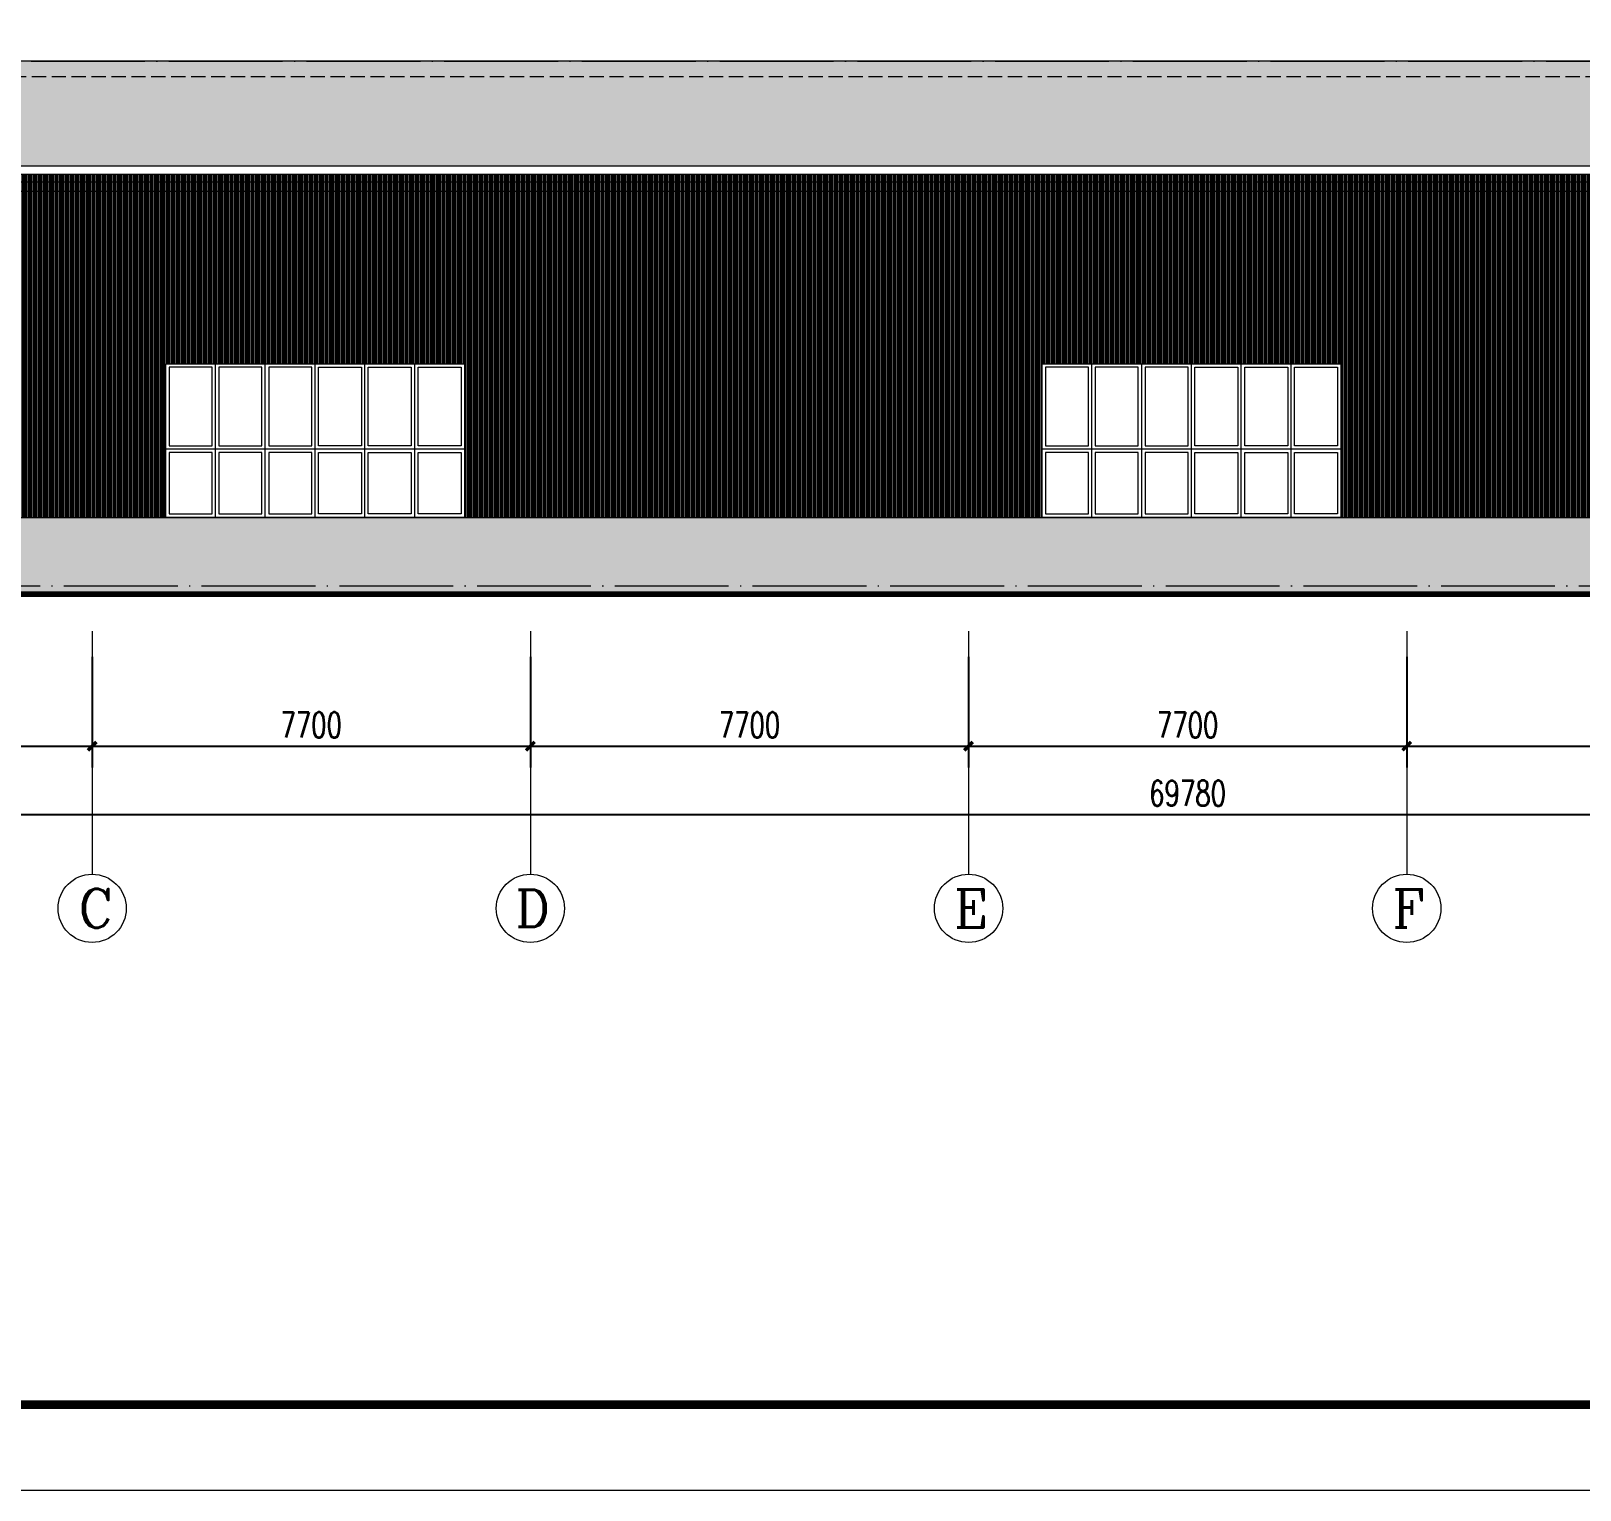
# Model space of a CAD drawing. Header units: inches. Extents: x -3733042 to -3450527, y 579159 to 997713.
# Drawn here: x -3536974 to -3509754, y 593013 to 618655 of the extents above; entities that cross this region are included whole.
import ezdxf

# ---------------------------------------------------------------- set-up
doc = ezdxf.new("R2010")
doc.units = ezdxf.units.IN
doc.header["$LTSCALE"] = 1000
doc.header["$MEASUREMENT"] = 0
doc.linetypes.add('DASH', pattern=[0.35, 0.25, -0.1])
doc.linetypes.add('DOTE', pattern=[2.42, 2, -0.2, 0.02, -0.2])
doc.layers.get('0').update_dxf_attribs({"lineweight": 18})
for name, color, linetype, lineweight in [('AXIS', 30, 'Continuous', 18), ('AXIS_TEXT', 7, 'Continuous', 18), ('DOTE', 14, 'DOTE', 18), ('PUB_TITLE', 153, 'Continuous', 18), ('SURFACE', 255, 'Continuous', 18), ('WINDOW', 4, 'Continuous', 18), ('填充', 8, 'Continuous', 18)]:
    doc.layers.add(name, color=color, linetype=linetype, lineweight=lineweight)
doc.styles.add('_TCH_AXIS', font='complex.shx', dxfattribs={"bigfont": 'gbcbig.shx'})
doc.styles.add('_TCH_DIM_T3', font='simplex.shx', dxfattribs={"width": 0.705882, "bigfont": 'gbcbig.shx'})
doc.styles.add('COMPLEX', font='complex.shx')
doc.dimstyles.new('_TCH_ARCH&&150', dxfattribs={"dimtxt": 446.25, "dimasz": 150, "dimexe": 375, "dimexo": 450, "dimgap": 150, "dimtad": 1, "dimdec": 0, "dimzin": 0, "dimdsep": 46, "dimtxsty": '_TCH_DIM_T3', "dimblk": 'ARCHTICK', "dimcen": 0.09, "dimdle": 300, "dimclrt": 7, "dimazin": 2, "dimtfac": 1, "dimtdec": 0, "dimtix": 1, "dimtmove": 2, "dimatfit": 3, "dimfxl": 1, "dimtolj": 1, "dimarcsym": 0})

# ---------------------------------------------------------------- blocks, each defined once
blk = doc.blocks.new('_ArchTick_2')
at = {"color": 0, "linetype": 'ByBlock'}
blk.add_lwpolyline([(-0.5, -0.5, 0.4, 0.4, 0), (0.5, 0.5, 0.4, 0.4, 0)], format="xyseb", dxfattribs=at)
blk = doc.blocks.new('*X163')
at = {"layer": 'AXIS', "color": 0, "lineweight": -2}
for p, q in [((-3543599, 607654), (-3543599, 605711)), ((-3535899, 607654), (-3535899, 605711)), ((-3543599, 606086), (-3535899, 606086))]:
    blk.add_line(p, q, dxfattribs=at)
at = {"layer": 'AXIS', "color": 0, "lineweight": -2, "xscale": 150, "yscale": 150, "zscale": 150, "rotation": 180}
blk.add_blockref('_ArchTick_2', (-3543599, 606086), dxfattribs=at)
at = {"layer": 'AXIS', "color": 0, "lineweight": -2, "xscale": 150, "yscale": 150, "zscale": 150}
blk.add_blockref('_ArchTick_2', (-3535899, 606086), dxfattribs=at)
at = {"layer": 'AXIS', "color": 7, "insert": (-3539749, 606459), "char_height": 446.2, "width": 1665, "attachment_point": 5, "style": '_TCH_DIM_T3'}
blk.add_mtext('7700', dxfattribs=at)
blk = doc.blocks.new('_ARCHTICK')
at = {"color": 0, "linetype": 'ByBlock', "const_width": 0.4}
blk.add_lwpolyline([(-0.5, -0.5), (0.5, 0.5)], dxfattribs=at)
blk = doc.blocks.new('*X164')
at = {"layer": 'AXIS', "color": 0, "lineweight": -2}
for p, q in [((-3535899, 607654), (-3535899, 605711)), ((-3528199, 607654), (-3528199, 605711)), ((-3535899, 606086), (-3528199, 606086))]:
    blk.add_line(p, q, dxfattribs=at)
at = {"layer": 'AXIS', "color": 0, "lineweight": -2, "xscale": 150, "yscale": 150, "zscale": 150, "rotation": 180}
blk.add_blockref('_ArchTick_2', (-3535899, 606086), dxfattribs=at)
at = {"layer": 'AXIS', "color": 0, "lineweight": -2, "xscale": 150, "yscale": 150, "zscale": 150}
blk.add_blockref('_ArchTick_2', (-3528199, 606086), dxfattribs=at)
at = {"layer": 'AXIS', "color": 7, "insert": (-3532049, 606459), "char_height": 446.2, "width": 1665, "attachment_point": 5, "style": '_TCH_DIM_T3'}
blk.add_mtext('7700', dxfattribs=at)
blk = doc.blocks.new('*X165')
at = {"layer": 'AXIS', "color": 0, "lineweight": -2}
for p, q in [((-3528199, 607654), (-3528199, 605711)), ((-3520499, 607654), (-3520499, 605711)), ((-3528199, 606086), (-3520499, 606086))]:
    blk.add_line(p, q, dxfattribs=at)
at = {"layer": 'AXIS', "color": 0, "lineweight": -2, "xscale": 150, "yscale": 150, "zscale": 150, "rotation": 180}
blk.add_blockref('_ArchTick_2', (-3528199, 606086), dxfattribs=at)
at = {"layer": 'AXIS', "color": 0, "lineweight": -2, "xscale": 150, "yscale": 150, "zscale": 150}
blk.add_blockref('_ArchTick_2', (-3520499, 606086), dxfattribs=at)
at = {"layer": 'AXIS', "color": 7, "insert": (-3524349, 606459), "char_height": 446.2, "width": 1665, "attachment_point": 5, "style": '_TCH_DIM_T3'}
blk.add_mtext('7700', dxfattribs=at)
blk = doc.blocks.new('*X166')
at = {"layer": 'AXIS', "color": 0, "lineweight": -2}
for p, q in [((-3520499, 607654), (-3520499, 605711)), ((-3512799, 607654), (-3512799, 605711)), ((-3520499, 606086), (-3512799, 606086))]:
    blk.add_line(p, q, dxfattribs=at)
at = {"layer": 'AXIS', "color": 0, "lineweight": -2, "xscale": 150, "yscale": 150, "zscale": 150, "rotation": 180}
blk.add_blockref('_ArchTick_2', (-3520499, 606086), dxfattribs=at)
at = {"layer": 'AXIS', "color": 0, "lineweight": -2, "xscale": 150, "yscale": 150, "zscale": 150}
blk.add_blockref('_ArchTick_2', (-3512799, 606086), dxfattribs=at)
at = {"layer": 'AXIS', "color": 7, "insert": (-3516649, 606459), "char_height": 446.2, "width": 1665, "attachment_point": 5, "style": '_TCH_DIM_T3'}
blk.add_mtext('7700', dxfattribs=at)
blk = doc.blocks.new('*X167')
at = {"layer": 'AXIS', "color": 0, "lineweight": -2}
for p, q in [((-3512799, 607654), (-3512799, 605711)), ((-3505099, 607654), (-3505099, 605711)), ((-3512799, 606086), (-3505099, 606086))]:
    blk.add_line(p, q, dxfattribs=at)
at = {"layer": 'AXIS', "color": 0, "lineweight": -2, "xscale": 150, "yscale": 150, "zscale": 150, "rotation": 180}
blk.add_blockref('_ArchTick_2', (-3512799, 606086), dxfattribs=at)
at = {"layer": 'AXIS', "color": 0, "lineweight": -2, "xscale": 150, "yscale": 150, "zscale": 150}
blk.add_blockref('_ArchTick_2', (-3505099, 606086), dxfattribs=at)
at = {"layer": 'AXIS', "color": 7, "insert": (-3508949, 606459), "char_height": 446.2, "width": 1665, "attachment_point": 5, "style": '_TCH_DIM_T3'}
blk.add_mtext('7700', dxfattribs=at)
blk = doc.blocks.new('*X172')
at = {"layer": 'AXIS', "color": 0, "lineweight": -2}
for p, q in [((-3551539, 607654), (-3551539, 604511)), ((-3481759, 607654), (-3481759, 604511)), ((-3551539, 604886), (-3481759, 604886))]:
    blk.add_line(p, q, dxfattribs=at)
at = {"layer": 'AXIS', "color": 0, "lineweight": -2, "xscale": 150, "yscale": 150, "zscale": 150, "rotation": 180}
blk.add_blockref('_ArchTick_2', (-3551539, 604886), dxfattribs=at)
at = {"layer": 'AXIS', "color": 0, "lineweight": -2, "xscale": 150, "yscale": 150, "zscale": 150}
blk.add_blockref('_ArchTick_2', (-3481759, 604886), dxfattribs=at)
at = {"layer": 'AXIS', "color": 7, "insert": (-3516649, 605259), "char_height": 446.2, "width": 2115, "attachment_point": 5, "style": '_TCH_DIM_T3'}
blk.add_mtext('69780', dxfattribs=at)
blk = doc.blocks.new('_AXISO')
blk.add_circle((0, 0), 0.5)
at = {"layer": 'AXIS_TEXT', "style": 'COMPLEX', "width": 1.04167}
blk.add_attdef('A', (-0.25, -0.28), '', height=0.56, dxfattribs=at)

msp = doc.modelspace()

# ---------------------------------------------------------------- hatches: boundary and pattern name
at = {"layer": '填充'}
h = msp.add_hatch(dxfattribs=at)
h.set_pattern_fill('ANSI33', color=256, scale=300, angle=45, style=0)
h.paths.add_polyline_path([(-3481759.3, 616286.7), (-3481759.3, 618126.7), (-3551539.3, 618126.7), (-3551539.3, 616286.7)], flags=0)
h = msp.add_hatch(dxfattribs=at)
h.set_pattern_fill('LINE', color=256, scale=200, angle=90, style=0)
h.paths.add_polyline_path([(-3481759.3, 610106.7), (-3481759.3, 616136.7), (-3551539.3, 616136.7), (-3551539.3, 610106.7)], flags=0)
h.paths.add_polyline_path([(-3550074.3, 616306.7), (-3483156, 616306.7)], flags=0)
h.paths.add_polyline_path([(-3488406, 610106.7), (-3483156, 610106.7), (-3483156, 612506.7), (-3488406, 612506.7)], flags=0)
h.paths.add_polyline_path([(-3503806, 610106.7), (-3498556, 610106.7), (-3498556, 612506.7), (-3503806, 612506.7)], flags=0)
h.paths.add_polyline_path([(-3519206, 610106.7), (-3513956, 610106.7), (-3513956, 612806.7), (-3519206, 612806.7)], flags=0)
h.paths.add_polyline_path([(-3534606, 610106.7), (-3529356, 610106.7), (-3529356, 612806.7), (-3534606, 612806.7)], flags=0)
h.paths.add_polyline_path([(-3550074.3, 610106.7), (-3544824.3, 610106.7), (-3544824.3, 612806.7), (-3550074.3, 612806.7)], flags=0)
h = msp.add_hatch(dxfattribs=at)
h.set_pattern_fill('BRICK', color=256, scale=150, angle=360, style=0)
h.paths.add_polyline_path([(-3528824.6, 608756.7), (-3528824.6, 610106.7), (-3536681.7, 610106.7), (-3536681.7, 608756.7)], flags=0)
h.paths.add_polyline_path([(-3551539.3, 610106.7), (-3551539.3, 608756.7), (-3536681.7, 608756.7), (-3536681.7, 610106.7)], flags=0)
h.paths.add_polyline_path([(-3481759.3, 608782.1), (-3481759.3, 610106.7), (-3528824.6, 610106.7), (-3528824.6, 608756.7), (-3515574.3, 608756.7)], flags=0)

# ---------------------------------------------------------------- linework, layer by layer
at = {"layer": 'AXIS'}
for p, q in [((-3535898.7, 608104.2), (-3535898.7, 603835.6)), ((-3528198.7, 608104.2), (-3528198.7, 603835.6)), ((-3520498.7, 608104.2), (-3520498.7, 603835.6)), ((-3512798.7, 608104.2), (-3512798.7, 603835.6))]:
    msp.add_line(p, q, dxfattribs=at)
at = {"layer": 'DOTE'}
for p, q in [((-3556331.4, 618126.7), (-3481759.3, 618126.7)), ((-3556331.4, 616006.7), (-3481759.3, 616006.7)), ((-3555754.8, 608906.7), (-3478500.7, 608906.7))]:
    msp.add_line(p, q, dxfattribs=at)
at = {"layer": 'PUB_TITLE'}
msp.add_lwpolyline([(-3561976.8, 593012.6), (-3450526.8, 593012.6), (-3450526.8, 656012.6), (-3561976.8, 656012.6)], close=True, dxfattribs=at)
msp.add_lwpolyline([(-3558226.8, 594512.6, 150, 150, 0), (-3452026.8, 594512.6, 150, 150, 0), (-3452026.8, 654512.6, 150, 150, 0), (-3558226.8, 654512.6, 150, 150, 0)], format="xyseb", close=True, dxfattribs=at)
at = {"layer": 'SURFACE', "color": 251, "linetype": 'DASH'}
for p, q in [((-3481759.3, 617846.7), (-3551539.3, 617846.7)), ((-3551539.3, 616006.7), (-3481759.3, 616006.7))]:
    msp.add_line(p, q, dxfattribs=at)
at = {"layer": 'SURFACE'}
for p, q in [((-3551539.3, 616286.7), (-3481759.3, 616286.7)), ((-3546950.3, 610106.7), (-3481759.3, 610106.7)), ((-3555754.8, 608756.7), (-3478500.7, 608756.7))]:
    msp.add_line(p, q, dxfattribs=at)
msp.add_lwpolyline([(-3481759.3, 608756.7), (-3481759.3, 618126.7), (-3551539.3, 618126.7), (-3551539.3, 608756.7)], dxfattribs=at)
for points in [[(-3551539.3, 616136.7), (-3481759.3, 616136.7), (-3481759.3, 615836.7), (-3551539.3, 615836.7)], [(-3529356, 610106.7), (-3534606, 610106.7), (-3534606, 612806.7), (-3529356, 612806.7)], [(-3513956, 610106.7), (-3519206, 610106.7), (-3519206, 612806.7), (-3513956, 612806.7)]]:
    msp.add_lwpolyline(points, close=True, dxfattribs=at)
msp.add_lwpolyline([(-3552689.4, 608756.7, 100, 100, 0), (-3480300.4, 608756.7, 100, 100, 0)], format="xyseb", dxfattribs=at)
at = {"layer": 'WINDOW'}
for p, q in [((-3533731, 610106.7), (-3533731, 612806.7)), ((-3532856, 610106.7), (-3532856, 612806.7)), ((-3531981, 610106.7), (-3531981, 612806.7)), ((-3531106, 610106.7), (-3531106, 612806.7)), ((-3530231, 610106.7), (-3530231, 612806.7)), ((-3518331, 610106.7), (-3518331, 612806.7)), ((-3517456, 610106.7), (-3517456, 612806.7)), ((-3516581, 610106.7), (-3516581, 612806.7)), ((-3515706, 610106.7), (-3515706, 612806.7)), ((-3514831, 610106.7), (-3514831, 612806.7)), ((-3529356, 611306.7), (-3534606, 611306.7)), ((-3513956, 611306.7), (-3519206, 611306.7))]:
    msp.add_line(p, q, dxfattribs=at)
for points in [[(-3533791, 611366.7), (-3533791, 612746.7), (-3534546, 612746.7), (-3534546, 611366.7)], [(-3532916, 611366.7), (-3532916, 612746.7), (-3533671, 612746.7), (-3533671, 611366.7)], [(-3532041, 611366.7), (-3532041, 612746.7), (-3532796, 612746.7), (-3532796, 611366.7)], [(-3531921, 611366.7), (-3531921, 612746.7), (-3531166, 612746.7), (-3531166, 611366.7)], [(-3531046, 611366.7), (-3531046, 612746.7), (-3530291, 612746.7), (-3530291, 611366.7)], [(-3530171, 611366.7), (-3530171, 612746.7), (-3529416, 612746.7), (-3529416, 611366.7)], [(-3518391, 611366.7), (-3518391, 612746.7), (-3519146, 612746.7), (-3519146, 611366.7)], [(-3517516, 611366.7), (-3517516, 612746.7), (-3518271, 612746.7), (-3518271, 611366.7)], [(-3516641, 611366.7), (-3516641, 612746.7), (-3517396, 612746.7), (-3517396, 611366.7)], [(-3516521, 611366.7), (-3516521, 612746.7), (-3515766, 612746.7), (-3515766, 611366.7)], [(-3515646, 611366.7), (-3515646, 612746.7), (-3514891, 612746.7), (-3514891, 611366.7)], [(-3514771, 611366.7), (-3514771, 612746.7), (-3514016, 612746.7), (-3514016, 611366.7)], [(-3533791, 610166.7), (-3533791, 611246.7), (-3534546, 611246.7), (-3534546, 610166.7)], [(-3532916, 610166.7), (-3532916, 611246.7), (-3533671, 611246.7), (-3533671, 610166.7)], [(-3532041, 610166.7), (-3532041, 611246.7), (-3532796, 611246.7), (-3532796, 610166.7)], [(-3531921, 610166.7), (-3531921, 611246.7), (-3531166, 611246.7), (-3531166, 610166.7)], [(-3531046, 610166.7), (-3531046, 611246.7), (-3530291, 611246.7), (-3530291, 610166.7)], [(-3530171, 610166.7), (-3530171, 611246.7), (-3529416, 611246.7), (-3529416, 610166.7)], [(-3518391, 610166.7), (-3518391, 611246.7), (-3519146, 611246.7), (-3519146, 610166.7)], [(-3517516, 610166.7), (-3517516, 611246.7), (-3518271, 611246.7), (-3518271, 610166.7)], [(-3516641, 610166.7), (-3516641, 611246.7), (-3517396, 611246.7), (-3517396, 610166.7)], [(-3516521, 610166.7), (-3516521, 611246.7), (-3515766, 611246.7), (-3515766, 610166.7)], [(-3515646, 610166.7), (-3515646, 611246.7), (-3514891, 611246.7), (-3514891, 610166.7)], [(-3514771, 610166.7), (-3514771, 611246.7), (-3514016, 611246.7), (-3514016, 610166.7)]]:
    msp.add_lwpolyline(points, close=True, dxfattribs=at)

# ---------------------------------------------------------------- block references
at = {"layer": 'AXIS'}
ref = msp.add_blockref('_AXISO', (-3535898.7, 603235.6), dxfattribs=dict(at, xscale=1200, yscale=1200, zscale=1200))
ref.add_attrib('A', 'C', (-3536142.8, 602893.8), dxfattribs={"layer": 'AXIS_TEXT', "height": 683.5, "style": '_TCH_AXIS'})
ref = msp.add_blockref('_AXISO', (-3528198.7, 603235.6), dxfattribs=dict(at, xscale=1200, yscale=1200, zscale=1200))
ref.add_attrib('A', 'D', (-3528463, 602909.1), dxfattribs={"layer": 'AXIS_TEXT', "height": 652.9, "style": '_TCH_AXIS'})
ref = msp.add_blockref('_AXISO', (-3520498.7, 603235.6), dxfattribs=dict(at, xscale=1200, yscale=1200, zscale=1200))
ref.add_attrib('A', 'E', (-3520753.2, 602901.5), dxfattribs={"layer": 'AXIS_TEXT', "height": 668.2, "style": '_TCH_AXIS'})
ref = msp.add_blockref('_AXISO', (-3512798.7, 603235.6), dxfattribs=dict(at, xscale=1200, yscale=1200, zscale=1200))
ref.add_attrib('A', 'F', (-3513053.2, 602901.5), dxfattribs={"layer": 'AXIS_TEXT', "height": 668.2, "style": '_TCH_AXIS'})

# ---------------------------------------------------------------- dimensions: what is measured, and where the dimension line sits
for base, p1, p2, picture, middle in [((-3481758.7, 604885.6), (-3551538.7, 608104.2), (-3481758.7, 608104.2), '*X172', (-3516648.7, 605258.7)), ((-3535898.7, 606085.6), (-3543598.7, 608104.2), (-3535898.7, 608104.2), '*X163', (-3539748.7, 606458.7)), ((-3528198.7, 606085.6), (-3535898.7, 608104.2), (-3528198.7, 608104.2), '*X164', (-3532048.7, 606458.7)), ((-3520498.7, 606085.6), (-3528198.7, 608104.2), (-3520498.7, 608104.2), '*X165', (-3524348.7, 606458.7)), ((-3512798.7, 606085.6), (-3520498.7, 608104.2), (-3512798.7, 608104.2), '*X166', (-3516648.7, 606458.7)), ((-3505098.7, 606085.6), (-3512798.7, 608104.2), (-3505098.7, 608104.2), '*X167', (-3508948.7, 606458.7))]:
    dim = msp.add_linear_dim(base=base, p1=p1, p2=p2, dimstyle='_TCH_ARCH&&150', override={"dimsah": 1, "dimtzin": 0}, dxfattribs=at)
    dim.commit()
    dim.dimension.update_dxf_attribs({"geometry": picture, "text_midpoint": middle})

doc.saveas('drawing.dxf')
